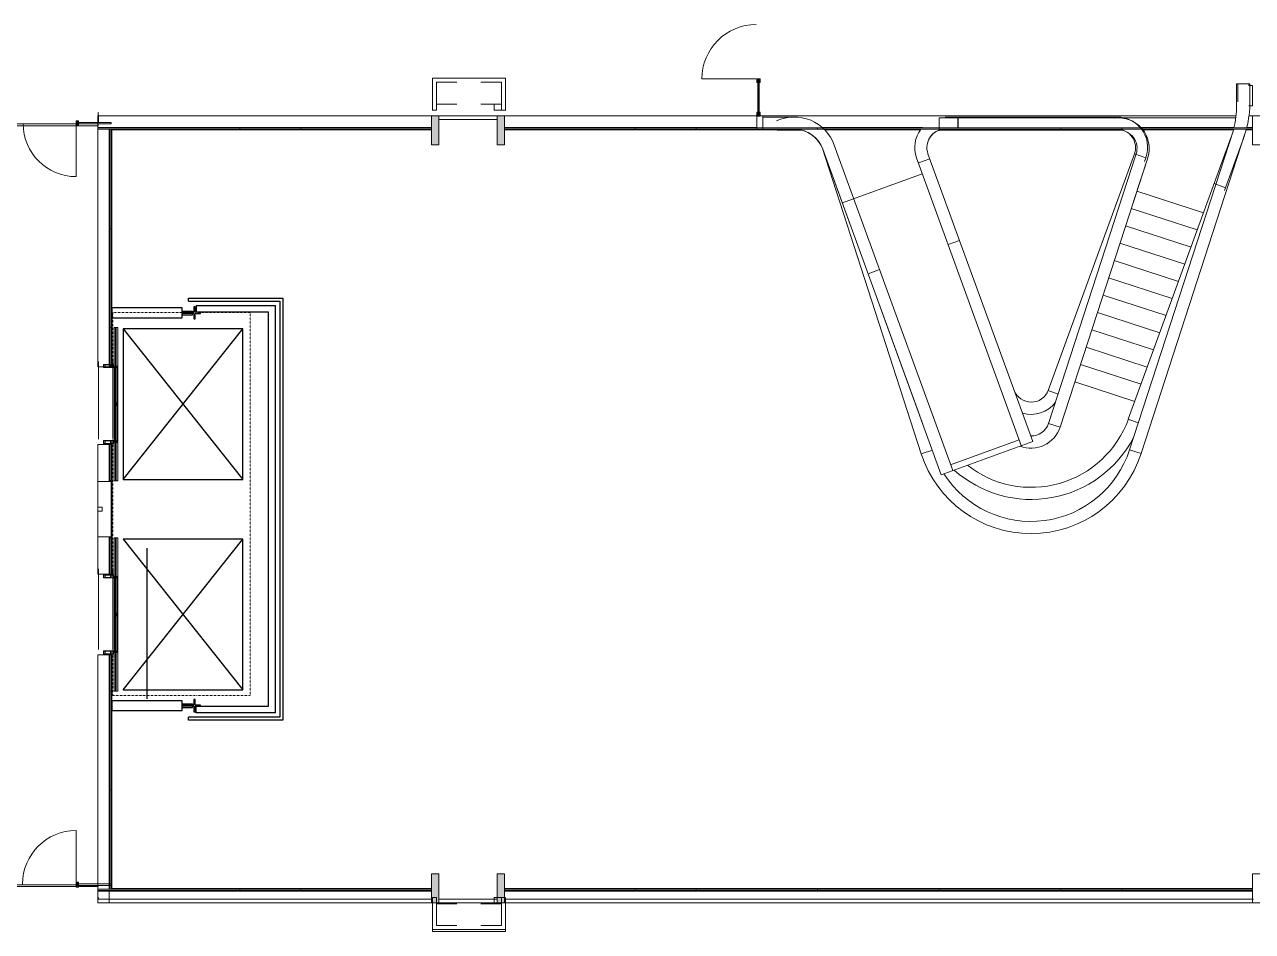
# Model space of a CAD drawing. Header units: millimetres. Extents: x -87 to 119687, y -2887 to 43508.
# Drawn here: x 35458 to 55650, y 14807 to 29721 of the extents above; entities that cross this region are included whole.
import ezdxf

# ---------------------------------------------------------------- set-up
doc = ezdxf.new("R2010")
doc.units = ezdxf.units.MM
doc.linetypes.add('Dash', pattern=[6, 3, -3])
doc.layers.add('@_line-plan-doors', color=7, linetype='Continuous')
doc.layers.add('@_line-plan-walls', color=7, linetype='Continuous')

# ---------------------------------------------------------------- blocks, each defined once
blk = doc.blocks.new('@_floor_10')
at = {"layer": '@_line-plan-doors', "lineweight": 13, "extrusion": (0, 0, -1)}
for points in [[(-47555, 28771), (-47555, 28826), (-47500, 28826), (-47500, 28771)], [(-36343, 28059), (-36345, 28061), (-36345, 28137), (-36343, 28139), (-36307, 28139), (-36305, 28137), (-36305, 28061), (-36307, 28059)], [(-36307, 15617), (-36305, 15615), (-36305, 15539), (-36307, 15537), (-36343, 15537), (-36345, 15539), (-36345, 15615), (-36343, 15617)]]:
    blk.add_hatch(color=256, dxfattribs=at).paths.add_polyline_path(points, flags=0)
at = {"layer": '@_line-plan-walls'}
blk.add_hatch(color=256, dxfattribs=at).paths.add_polyline_path([(47555, 28221), (47555, 28276), (47500, 28276), (47500, 28221)], flags=0)
at = {"layer": '@_line-plan-walls', "lineweight": 9, "extrusion": (0, 0, -1)}
for points in [[(-42270, 27745), (-42270, 28220), (-42150, 28220), (-42150, 27745)], [(-43350, 27745), (-43350, 28220), (-43230, 28220), (-43230, 27745)], [(-42150, 15755), (-42150, 15280), (-42270, 15280), (-42270, 15755)], [(-43230, 15755), (-43230, 15280), (-43350, 15280), (-43350, 15755)]]:
    blk.add_hatch(color=256, dxfattribs=at).paths.add_polyline_path(points, flags=0)
at = {"layer": '@_line-plan-doors', "lineweight": 13}
for p, q in [((47491, 28826), (46595, 28826)), ((36305, 28137), (36305, 27220))]:
    blk.add_line(p, q, dxfattribs=at)
at = {"layer": '@_line-plan-doors', "lineweight": 13, "extrusion": (0, 0, -1)}
for p, q in [((47555, 28826), (47500, 28826)), ((47500, 28826), (47500, 28771)), ((47500, 28771), (47555, 28771)), ((47555, 28771), (47555, 28826)), ((36343, 28139), (36307, 28139)), ((36345, 28061), (36345, 28137)), ((36307, 28059), (36343, 28059)), ((36305, 16467), (36305, 15539)), ((36343, 15617), (36307, 15617)), ((36345, 15539), (36345, 15615)), ((36307, 15537), (36343, 15537))]:
    blk.add_line(p, q, dxfattribs=at)
at = {"layer": '@_line-plan-doors', "lineweight": 13}
for centre, radius, start, end in [((47491, 28826), 896, 90, 180), ((36305, 28090), 870, 180, 270), ((36305, 15587), 880, 90, 180)]:
    blk.add_arc(centre, radius, start, end, dxfattribs=at)
at = {"layer": '@_line-plan-doors', "lineweight": 13, "extrusion": (0, 0, -1)}
for centre, start, end in [((-36307, 28137), 0, 90), ((-36343, 28137), 90, 180), ((-36307, 28061), 270, 0), ((-36343, 28061), 180, 270), ((-36307, 15615), 0, 90), ((-36343, 15615), 90, 180), ((-36307, 15539), 270, 0), ((-36343, 15539), 180, 270)]:
    blk.add_arc(centre, 2, start, end, dxfattribs=at)
at = {"layer": '@_line-plan-walls', "lineweight": 18}
for p, q in [((43365, 28838), (42165, 28838)), ((42165, 28838), (42165, 28313)), ((42230, 28313), (42230, 28773)), ((42230, 28773), (42567, 28773)), ((42962, 28773), (43300, 28773)), ((43300, 28773), (43300, 28313)), ((43365, 28313), (43365, 28838)), ((42165, 28313), (42230, 28313)), ((43300, 28313), (43365, 28313)), ((42165, 15363), (42165, 14838)), ((42230, 15363), (42165, 15363)), ((42230, 14903), (42230, 15363)), ((43365, 15363), (43300, 15363)), ((43300, 15363), (43300, 14903)), ((43365, 14838), (43365, 15363)), ((42165, 14838), (43365, 14838)), ((42567, 14903), (42230, 14903)), ((43300, 14903), (42962, 14903))]:
    blk.add_line(p, q, dxfattribs=at)
at = {"layer": '@_line-plan-walls'}
for p, q in [((47515, 28771), (47515, 28276)), ((47540, 28276), (47540, 28771)), ((47555, 28276), (47500, 28276)), ((47500, 28276), (47500, 28221)), ((47555, 28221), (47555, 28276)), ((47500, 28221), (47555, 28221)), ((36892, 25060), (36892, 24900)), ((38052, 25060), (36892, 25060)), ((38052, 24900), (38052, 25060)), ((38155, 25220), (39705, 25220)), ((38155, 25170), (38155, 25220)), ((38155, 25170), (39655, 25170)), ((38242, 25080), (38242, 24990)), ((38262, 25080), (38242, 25080)), ((38262, 24990), (38262, 25080)), ((38282, 25100), (39582, 25100)), ((38282, 25100), (38282, 24990)), ((39582, 18400), (39582, 25100)), ((39655, 25170), (39655, 18330)), ((39705, 25220), (39705, 18280)), ((36892, 24900), (38052, 24900)), ((38052, 25010), (38222, 25010)), ((38242, 24990), (38052, 24990)), ((38242, 24970), (38052, 24970)), ((38052, 24950), (38222, 24950)), ((38152, 24990), (38152, 24970)), ((38222, 25010), (38222, 24990)), ((38222, 24950), (38222, 24970)), ((38242, 24970), (38242, 24880)), ((38242, 24880), (38262, 24880)), ((39472, 24990), (38262, 24990)), ((38262, 24880), (38262, 24970)), ((38262, 24970), (38352, 24970)), ((38352, 24970), (38352, 24990)), ((39472, 18510), (39472, 24990)), ((37079, 24720), (37079, 22240)), ((39045, 24720), (37079, 24720)), ((37079, 22240), (39045, 24720)), ((37079, 24720), (39045, 22240)), ((39045, 22240), (39045, 24720)), ((37079, 22240), (39045, 22240)), ((39045, 21260), (37079, 21260)), ((37079, 18780), (39045, 21260)), ((37079, 21260), (39045, 18780)), ((39045, 18780), (39045, 21260)), ((37470, 21110), (37470, 18630)), ((37079, 18780), (39045, 18780)), ((36892, 18600), (36892, 18440)), ((38052, 18600), (36892, 18600)), ((38052, 18440), (38052, 18600)), ((38242, 18620), (38242, 18530)), ((38262, 18620), (38242, 18620)), ((38262, 18530), (38262, 18620)), ((36892, 18440), (38052, 18440)), ((38052, 18550), (38222, 18550)), ((38242, 18530), (38052, 18530)), ((38242, 18510), (38052, 18510)), ((38052, 18490), (38222, 18490)), ((38152, 18530), (38152, 18510)), ((38222, 18550), (38222, 18530)), ((38222, 18490), (38222, 18510)), ((38242, 18510), (38242, 18420)), ((38242, 18420), (38262, 18420)), ((38352, 18530), (38262, 18530)), ((38262, 18420), (38262, 18510)), ((38262, 18510), (39472, 18510)), ((38282, 18400), (38282, 18510)), ((39582, 18400), (38282, 18400)), ((38352, 18510), (38352, 18530)), ((38155, 18280), (38155, 18330)), ((39655, 18330), (38155, 18330)), ((39705, 18280), (38155, 18280))]:
    blk.add_line(p, q, dxfattribs=at)
at = {"layer": '@_line-plan-walls', "lineweight": 5}
for p, q in [((55590, 28749), (55390, 28749)), ((55390, 28749), (55390, 28387)), ((55609, 28747), (55409, 28747)), ((55409, 28747), (55409, 28448)), ((55590, 28719), (55590, 28749)), ((55650, 28719), (55590, 28719)), ((55609, 28448), (55609, 28747)), ((55650, 28387), (55650, 28719)), ((55590, 28387), (55650, 28387)), ((47600, 28221), (47500, 28221)), ((47500, 28221), (47500, 28001)), ((47600, 28001), (47600, 28221)), ((48115, 28201), (47600, 28201)), ((50498, 28187), (53452, 28187)), ((50498, 28022), (50498, 28187)), ((50810, 28201), (50596, 28201)), ((50807, 28200), (53427, 28200)), ((50807, 28022), (50807, 28200)), ((50810, 28022), (50810, 28201)), ((55375, 28186), (53538, 28187)), ((47500, 28001), (47600, 28001)), ((48228, 27987), (47833, 27987)), ((50498, 27987), (50498, 28000)), ((53452, 27987), (50498, 27987)), ((53609, 23230), (55299, 27874)), ((53629, 22730), (55336, 27984)), ((55526, 27923), (53819, 22668)), ((50202, 22664), (48573, 27699)), ((48585, 27672), (50533, 22318)), ((48585, 27671), (48816, 27036)), ((50721, 22387), (48773, 27740)), ((55487, 27805), (55191, 26992)), ((50126, 27530), (51849, 22797)), ((50157, 27446), (50345, 27514)), ((52037, 22866), (50314, 27598)), ((52292, 23705), (53709, 27598)), ((52297, 23163), (53737, 27594)), ((53927, 27532), (52488, 23101)), ((53693, 26812), (53928, 27532)), ((53709, 27598), (53897, 27529)), ((53897, 27529), (53876, 27471)), ((48906, 26791), (50221, 27269)), ((55019, 27105), (55207, 27036)), ((55019, 27105), (55207, 27036)), ((50181, 23287), (48816, 27036)), ((54845, 26626), (53749, 26983)), ((54743, 26344), (53656, 26697)), ((54640, 26062), (53563, 26412)), ((50834, 26170), (50646, 26102)), ((54537, 25780), (53471, 26127)), ((49519, 25691), (49331, 25623)), ((54435, 25498), (53378, 25842)), ((54332, 25216), (53285, 25556)), ((54229, 24934), (53193, 25271)), ((54127, 24652), (53100, 24986)), ((54024, 24370), (53007, 24700)), ((53921, 24088), (52914, 24415)), ((53819, 23805), (52822, 24130)), ((53716, 23523), (52729, 23844)), ((52454, 23645), (52292, 23705)), ((53772, 23171), (53609, 23230)), ((50226, 23162), (50207, 23215)), ((52488, 23101), (52297, 23163)), ((50533, 22318), (52037, 22866)), ((51815, 22891), (50687, 22481)), ((50386, 22724), (50202, 22664)), ((50202, 22664), (50386, 22723)), ((53629, 22730), (53819, 22668))]:
    blk.add_line(p, q, dxfattribs=at)
at = {"layer": '@_line-plan-walls', "lineweight": 9}
for p, q in [((36670, 28112), (36670, 28277)), ((36675, 28277), (36670, 28277)), ((42165, 28313), (42165, 28308)), ((42167, 28308), (42167, 28313)), ((42230, 28413), (42567, 28413)), ((42962, 28413), (43300, 28413)), ((43183, 28413), (43183, 28313)), ((43183, 28313), (43300, 28313)), ((43353, 28313), (43353, 28308)), ((43365, 28308), (43365, 28313)), ((36305, 28086), (34565, 28086)), ((36884, 28112), (36345, 28112)), ((36345, 28087), (36884, 28087)), ((36675, 28086), (36345, 28086)), ((36660, 28024), (36660, 28220)), ((36660, 28220), (47500, 28220)), ((36670, 28057), (36670, 28087)), ((36672, 28112), (36672, 28238)), ((36672, 28238), (36675, 28238)), ((36884, 28087), (36884, 28112)), ((42270, 28160), (43230, 28160)), ((47600, 28220), (55379, 28220)), ((55593, 28220), (62340, 28220)), ((33965, 28057), (36670, 28057)), ((36660, 28031), (42150, 28031)), ((42150, 28022), (36660, 28022)), ((36660, 28022), (36660, 28000)), ((36660, 28000), (42150, 28000)), ((36660, 24093), (36660, 27999)), ((36849, 24133), (36849, 27999)), ((36849, 27988), (36858, 27988)), ((36858, 28000), (36858, 24093)), ((36880, 28000), (36880, 24085)), ((36880, 27988), (42150, 27988)), ((36892, 24133), (36892, 28000)), ((39000, 28000), (39000, 28022)), ((40000, 28000), (40000, 28022)), ((43350, 28031), (47500, 28031)), ((55650, 28022), (43350, 28022)), ((43350, 28000), (55650, 28000)), ((48221, 27988), (43350, 27988)), ((45500, 28000), (45500, 28022)), ((46500, 28022), (46500, 28000)), ((48500, 28000), (48500, 28022)), ((48571, 28031), (50222, 28031)), ((50189, 27988), (48616, 27988)), ((50500, 28000), (50500, 28022)), ((52500, 28022), (52500, 28000)), ((53500, 28000), (53500, 28022)), ((53813, 28031), (55346, 28031)), ((55335, 27988), (53850, 27988)), ((55650, 27988), (55545, 27988)), ((55557, 28031), (55650, 28031)), ((36880, 26363), (36858, 26363)), ((36858, 24740), (36880, 24740)), ((36929, 24740), (36992, 24740)), ((36929, 24129), (36929, 24740)), ((36952, 24105), (36952, 24740)), ((36965, 24105), (36965, 24740)), ((36992, 22220), (36992, 24740)), ((36757, 24093), (36660, 24093)), ((36675, 22905), (36675, 24181)), ((36757, 24129), (36757, 24085)), ((36758, 24085), (36758, 24129)), ((36778, 24093), (36758, 24093)), ((36925, 24133), (36761, 24133)), ((36761, 24132), (36925, 24132)), ((36875, 24082), (36761, 24082)), ((36761, 24080), (36875, 24080)), ((36778, 24126), (36778, 24088)), ((36783, 24093), (36783, 24121)), ((36880, 24093), (36783, 24093)), ((36872, 24132), (36784, 24132)), ((36784, 24082), (36872, 24082)), ((36789, 24127), (36867, 24127)), ((36867, 24087), (36789, 24087)), ((36849, 24093), (36849, 24127)), ((36873, 24121), (36873, 24093)), ((36875, 24132), (36875, 24133)), ((36878, 24088), (36878, 24126)), ((36881, 24094), (36878, 24094)), ((36878, 24094), (36878, 24085)), ((36881, 24123), (36881, 24088)), ((36881, 24085), (36881, 24094)), ((36884, 24088), (36884, 24123)), ((36892, 24093), (36884, 24093)), ((36925, 24082), (36884, 24082)), ((36884, 24080), (36925, 24080)), ((36902, 24129), (36887, 24129)), ((36887, 24126), (36902, 24126)), ((36922, 24085), (36887, 24085)), ((36892, 24129), (36892, 24132)), ((36892, 24093), (36892, 24126)), ((36902, 24126), (36902, 24129)), ((36907, 24173), (36907, 24181)), ((36907, 22968), (36907, 24168)), ((36928, 24102), (36925, 24102)), ((36925, 24102), (36925, 24088)), ((36928, 24129), (36928, 24085)), ((36929, 22876), (36929, 24085)), ((36930, 24085), (36930, 24129)), ((36976, 24105), (36935, 24105)), ((36935, 24105), (36935, 24104)), ((36935, 24104), (36939, 24104)), ((36935, 24100), (36935, 23485)), ((36935, 24084), (36939, 24084)), ((36937, 23485), (36937, 24100)), ((36939, 24102), (36952, 24102)), ((36942, 24101), (36940, 24099)), ((36940, 24099), (36940, 23487)), ((36949, 24101), (36942, 24101)), ((36951, 24099), (36949, 24101)), ((36951, 23487), (36951, 24099)), ((36952, 24102), (36952, 24084)), ((36952, 24084), (36977, 24084)), ((36953, 24085), (36953, 24099)), ((36976, 24085), (36953, 24085)), ((36955, 24101), (36968, 24101)), ((36965, 24085), (36965, 24101)), ((36968, 24104), (36976, 24104)), ((36968, 24102), (36968, 24104)), ((36968, 24101), (36968, 24102)), ((36977, 24103), (36977, 24086)), ((36977, 23501), (36977, 24084)), ((36978, 24086), (36978, 24103)), ((36939, 23501), (36935, 23501)), ((36935, 23475), (36935, 22860)), ((36935, 23459), (36939, 23459)), ((36937, 23459), (36937, 23475)), ((36937, 22860), (36937, 23459)), ((36950, 23483), (36939, 23483)), ((36939, 23481), (36950, 23481)), ((36950, 23479), (36939, 23479)), ((36939, 23477), (36950, 23477)), ((36940, 23487), (36942, 23485)), ((36942, 23476), (36940, 23474)), ((36940, 23474), (36940, 22861)), ((36942, 23485), (36949, 23485)), ((36949, 23476), (36942, 23476)), ((36949, 23485), (36951, 23487)), ((36951, 23474), (36949, 23476)), ((36951, 22861), (36951, 23474)), ((36952, 23501), (36952, 23459)), ((36978, 23501), (36952, 23501)), ((36952, 23500), (36978, 23500)), ((36956, 23496), (36952, 23496)), ((36952, 23464), (36956, 23464)), ((36978, 23460), (36952, 23460)), ((36952, 23459), (36978, 23459)), ((36956, 23485), (36956, 23496)), ((36956, 23464), (36956, 23475)), ((36969, 23483), (36958, 23483)), ((36958, 23481), (36969, 23481)), ((36969, 23479), (36958, 23479)), ((36958, 23477), (36969, 23477)), ((36965, 23483), (36965, 23500)), ((36965, 23479), (36965, 23481)), ((36965, 23460), (36965, 23477)), ((36973, 23499), (36971, 23499)), ((36971, 23499), (36971, 23485)), ((36971, 23475), (36971, 23461)), ((36971, 23461), (36973, 23461)), ((36973, 23485), (36973, 23499)), ((36973, 23461), (36973, 23475)), ((36977, 22876), (36977, 23459)), ((36979, 23499), (36979, 23483)), ((36979, 23483), (36980, 23483)), ((36979, 23478), (36979, 23461)), ((36980, 23478), (36979, 23478)), ((36980, 23483), (36980, 23499)), ((36980, 23461), (36980, 23478)), ((36757, 22876), (36757, 22832)), ((36758, 22832), (36758, 22876)), ((36875, 22880), (36761, 22880)), ((36761, 22879), (36875, 22879)), ((36925, 22829), (36761, 22829)), ((36761, 22827), (36925, 22827)), ((36778, 22873), (36778, 22835)), ((36783, 22840), (36783, 22868)), ((36789, 22874), (36867, 22874)), ((36867, 22834), (36789, 22834)), ((36873, 22868), (36873, 22840)), ((36875, 22827), (36875, 22829)), ((36878, 22835), (36878, 22876)), ((36878, 22866), (36881, 22866)), ((36880, 22876), (36880, 22866)), ((36881, 22866), (36881, 22876)), ((36881, 22873), (36881, 22838)), ((36925, 22880), (36884, 22880)), ((36884, 22879), (36925, 22879)), ((36884, 22838), (36884, 22873)), ((36887, 22876), (36922, 22876)), ((36902, 22835), (36887, 22835)), ((36887, 22832), (36902, 22832)), ((36902, 22832), (36902, 22835)), ((36907, 22923), (36907, 22964)), ((36907, 22917), (36907, 22920)), ((36907, 22905), (36907, 22915)), ((36925, 22873), (36925, 22859)), ((36925, 22859), (36928, 22859)), ((36928, 22876), (36928, 22832)), ((36929, 22220), (36929, 22832)), ((36930, 22832), (36930, 22876)), ((36939, 22876), (36935, 22876)), ((36939, 22856), (36935, 22856)), ((36935, 22856), (36935, 22855)), ((36935, 22855), (36976, 22855)), ((36952, 22858), (36939, 22858)), ((36940, 22861), (36942, 22859)), ((36942, 22859), (36949, 22859)), ((36949, 22859), (36951, 22861)), ((36977, 22876), (36952, 22876)), ((36952, 22876), (36952, 22858)), ((36952, 22220), (36952, 22855)), ((36953, 22861), (36953, 22875)), ((36953, 22875), (36976, 22875)), ((36968, 22859), (36955, 22859)), ((36965, 22859), (36965, 22875)), ((36965, 22220), (36965, 22855)), ((36968, 22858), (36968, 22859)), ((36968, 22856), (36968, 22858)), ((36976, 22856), (36968, 22856)), ((36977, 22874), (36977, 22857)), ((36978, 22857), (36978, 22874)), ((36660, 20683), (36660, 22817)), ((36660, 22817), (36892, 22817)), ((36849, 22205), (36849, 22817)), ((36858, 22817), (36858, 22220)), ((36880, 22220), (36880, 22817)), ((36892, 20683), (36892, 22817)), ((36858, 22220), (36880, 22220)), ((36992, 22220), (36929, 22220)), ((36880, 22205), (36660, 22205)), ((36880, 21295), (36880, 22205)), ((36660, 21783), (36735, 21783)), ((36735, 21718), (36660, 21718)), ((36735, 21783), (36735, 21718)), ((36660, 21295), (36880, 21295)), ((36849, 20683), (36849, 21295)), ((36880, 21280), (36858, 21280)), ((36858, 21280), (36858, 20683)), ((36880, 20683), (36880, 21280)), ((36929, 21280), (36992, 21280)), ((36929, 20669), (36929, 21280)), ((36952, 20645), (36952, 21280)), ((36965, 20645), (36965, 21280)), ((36992, 18760), (36992, 21280)), ((36892, 20683), (36660, 20683)), ((36675, 19445), (36675, 20771)), ((36757, 20669), (36757, 20625)), ((36758, 20625), (36758, 20669)), ((36925, 20673), (36761, 20673)), ((36761, 20672), (36925, 20672)), ((36875, 20622), (36761, 20622)), ((36761, 20620), (36875, 20620)), ((36778, 20666), (36778, 20628)), ((36783, 20633), (36783, 20661)), ((36789, 20667), (36867, 20667)), ((36867, 20627), (36789, 20627)), ((36873, 20661), (36873, 20633)), ((36875, 20673), (36875, 20672)), ((36878, 20666), (36878, 20625)), ((36881, 20634), (36878, 20634)), ((36880, 20634), (36880, 20625)), ((36881, 20663), (36881, 20628)), ((36881, 20625), (36881, 20634)), ((36884, 20628), (36884, 20663)), ((36925, 20622), (36884, 20622)), ((36884, 20620), (36925, 20620)), ((36902, 20669), (36887, 20669)), ((36887, 20666), (36902, 20666)), ((36922, 20625), (36887, 20625)), ((36902, 20666), (36902, 20669)), ((36907, 20761), (36907, 20771)), ((36907, 20757), (36907, 20760)), ((36907, 20713), (36907, 20754)), ((36907, 19508), (36907, 20708)), ((36928, 20642), (36925, 20642)), ((36925, 20642), (36925, 20628)), ((36928, 20669), (36928, 20625)), ((36929, 19416), (36929, 20625)), ((36930, 20625), (36930, 20669)), ((36976, 20645), (36935, 20645)), ((36935, 20645), (36935, 20644)), ((36935, 20644), (36939, 20644)), ((36935, 20640), (36935, 20025)), ((36935, 20624), (36939, 20624)), ((36937, 20041), (36937, 20640)), ((36939, 20642), (36952, 20642)), ((36942, 20641), (36940, 20639)), ((36940, 20639), (36940, 20027)), ((36949, 20641), (36942, 20641)), ((36951, 20639), (36949, 20641)), ((36951, 20027), (36951, 20639)), ((36952, 20642), (36952, 20624)), ((36952, 20624), (36977, 20624)), ((36953, 20625), (36953, 20639)), ((36976, 20625), (36953, 20625)), ((36955, 20641), (36968, 20641)), ((36965, 20625), (36965, 20641)), ((36968, 20642), (36968, 20644)), ((36968, 20644), (36976, 20644)), ((36968, 20641), (36968, 20642)), ((36977, 20643), (36977, 20626)), ((36977, 20041), (36977, 20624)), ((36978, 20626), (36978, 20643)), ((36939, 20041), (36935, 20041)), ((36935, 20015), (36935, 19400)), ((36935, 19999), (36939, 19999)), ((36937, 20025), (36937, 20041)), ((36937, 19400), (36937, 20015)), ((36950, 20023), (36939, 20023)), ((36939, 20021), (36950, 20021)), ((36950, 20019), (36939, 20019)), ((36939, 20017), (36950, 20017)), ((36940, 20027), (36942, 20025)), ((36942, 20016), (36940, 20014)), ((36940, 20014), (36940, 19401)), ((36942, 20025), (36949, 20025)), ((36949, 20016), (36942, 20016)), ((36949, 20025), (36951, 20027)), ((36951, 20014), (36949, 20016)), ((36951, 19401), (36951, 20014)), ((36978, 20041), (36952, 20041)), ((36952, 20041), (36952, 19999)), ((36952, 20040), (36978, 20040)), ((36956, 20036), (36952, 20036)), ((36952, 20004), (36956, 20004)), ((36978, 20000), (36952, 20000)), ((36952, 19999), (36978, 19999)), ((36956, 20025), (36956, 20036)), ((36956, 20004), (36956, 20015)), ((36969, 20023), (36958, 20023)), ((36958, 20021), (36969, 20021)), ((36969, 20019), (36958, 20019)), ((36958, 20017), (36969, 20017)), ((36965, 20023), (36965, 20040)), ((36965, 20019), (36965, 20021)), ((36965, 20000), (36965, 20017)), ((36973, 20039), (36971, 20039)), ((36971, 20039), (36971, 20025)), ((36971, 20015), (36971, 20001)), ((36971, 20001), (36973, 20001)), ((36973, 20025), (36973, 20039)), ((36973, 20001), (36973, 20015)), ((36977, 19416), (36977, 19999)), ((36979, 20039), (36979, 20023)), ((36979, 20023), (36980, 20023)), ((36980, 20018), (36979, 20018)), ((36979, 20018), (36979, 20001)), ((36980, 20023), (36980, 20039)), ((36980, 20001), (36980, 20018)), ((36757, 19416), (36757, 19372)), ((36758, 19372), (36758, 19416)), ((36875, 19420), (36761, 19420)), ((36761, 19419), (36875, 19419)), ((36778, 19413), (36778, 19375)), ((36783, 19380), (36783, 19408)), ((36872, 19419), (36784, 19419)), ((36789, 19414), (36867, 19414)), ((36873, 19408), (36873, 19380)), ((36878, 19416), (36878, 19406)), ((36878, 19375), (36878, 19413)), ((36878, 19406), (36881, 19406)), ((36880, 19406), (36880, 19416)), ((36881, 19406), (36881, 19416)), ((36881, 19413), (36881, 19378)), ((36925, 19420), (36884, 19420)), ((36884, 19419), (36925, 19419)), ((36884, 19378), (36884, 19413)), ((36887, 19416), (36922, 19416)), ((36907, 19463), (36907, 19504)), ((36907, 19457), (36907, 19460)), ((36907, 19445), (36907, 19455)), ((36925, 19413), (36925, 19399)), ((36925, 19399), (36928, 19399)), ((36928, 19416), (36928, 19372)), ((36930, 19372), (36930, 19416)), ((36939, 19416), (36935, 19416)), ((36939, 19396), (36935, 19396)), ((36935, 19396), (36935, 19395)), ((36935, 19395), (36976, 19395)), ((36952, 19398), (36939, 19398)), ((36940, 19401), (36942, 19399)), ((36942, 19399), (36949, 19399)), ((36949, 19399), (36951, 19401)), ((36977, 19416), (36952, 19416)), ((36952, 19416), (36952, 19398)), ((36952, 18760), (36952, 19395)), ((36953, 19401), (36953, 19415)), ((36953, 19415), (36976, 19415)), ((36968, 19399), (36955, 19399)), ((36965, 19399), (36965, 19415)), ((36965, 18760), (36965, 19395)), ((36968, 19398), (36968, 19399)), ((36968, 19396), (36968, 19398)), ((36976, 19396), (36968, 19396)), ((36977, 19414), (36977, 19397)), ((36978, 19397), (36978, 19414)), ((36660, 19357), (36892, 19357)), ((36660, 15502), (36660, 19357)), ((36925, 19369), (36761, 19369)), ((36761, 19367), (36925, 19367)), ((36784, 19369), (36872, 19369)), ((36867, 19374), (36789, 19374)), ((36849, 15502), (36849, 19357)), ((36858, 19357), (36858, 15500)), ((36875, 19369), (36875, 19367)), ((36880, 15500), (36880, 19357)), ((36902, 19375), (36887, 19375)), ((36887, 19372), (36902, 19372)), ((36892, 15500), (36892, 19357)), ((36902, 19372), (36902, 19375)), ((36929, 18760), (36929, 19372)), ((36880, 18760), (36858, 18760)), ((36992, 18760), (36929, 18760)), ((36858, 17137), (36880, 17137)), ((34505, 15573), (36305, 15573)), ((36884, 15590), (36345, 15590)), ((36345, 15565), (36884, 15565)), ((36570, 15544), (36570, 15565)), ((36658, 15563), (36570, 15563)), ((36658, 15544), (36658, 15563)), ((36884, 15565), (36884, 15590)), ((33965, 15544), (36305, 15544)), ((36345, 15544), (36675, 15544)), ((42150, 15500), (36660, 15500)), ((36660, 15500), (36660, 15478)), ((36660, 15478), (42150, 15478)), ((36660, 15280), (36660, 15477)), ((42150, 15469), (36660, 15469)), ((36675, 15368), (36675, 15337)), ((36858, 15512), (36849, 15512)), ((36849, 15280), (36849, 15477)), ((42150, 15512), (36880, 15512)), ((36892, 15469), (36892, 15478)), ((39000, 15500), (39000, 15478)), ((40000, 15478), (40000, 15500)), ((42153, 15337), (42153, 15368)), ((42165, 15363), (42165, 15368)), ((43300, 15363), (43183, 15363)), ((43183, 15363), (43183, 15263)), ((43350, 15512), (55650, 15512)), ((55650, 15500), (43350, 15500)), ((43350, 15478), (55650, 15478)), ((55650, 15469), (43350, 15469)), ((43353, 15368), (43353, 15363)), ((45500, 15478), (45500, 15500)), ((46500, 15478), (46500, 15500)), ((48500, 15478), (48500, 15500)), ((50500, 15500), (50500, 15478)), ((52500, 15500), (52500, 15478)), ((53500, 15478), (53500, 15500)), ((62340, 15280), (36660, 15280)), ((36675, 15337), (42165, 15337)), ((42567, 15263), (42230, 15263)), ((43230, 15340), (42270, 15340)), ((43300, 15263), (42962, 15263)), ((43365, 15337), (55665, 15337)), ((42165, 14838), (42165, 14807)), ((42165, 14807), (43365, 14807)), ((43365, 14807), (43365, 14838))]:
    blk.add_line(p, q, dxfattribs=at)
at = {"layer": '@_line-plan-walls', "lineweight": 9, "extrusion": (0, 0, -1)}
for p, q in [((42150, 28220), (42150, 27745)), ((42270, 27745), (42270, 28220)), ((43230, 28220), (43230, 27745)), ((43350, 27745), (43350, 28220)), ((55650, 28220), (55650, 27745)), ((42150, 27745), (42270, 27745)), ((43230, 27745), (43350, 27745)), ((55650, 27745), (55770, 27745)), ((42270, 15755), (42150, 15755)), ((42150, 15755), (42150, 15280)), ((42270, 15280), (42270, 15755)), ((43350, 15755), (43230, 15755)), ((43230, 15755), (43230, 15280)), ((43350, 15280), (43350, 15755)), ((55770, 15755), (55650, 15755)), ((55650, 15755), (55650, 15280))]:
    blk.add_line(p, q, dxfattribs=at)
at = {"layer": '@_line-plan-walls', "linetype": 'Dash', "lineweight": 9}
for p, q in [((36907, 24221), (36907, 24988)), ((36907, 24988), (38257, 24988)), ((38277, 24988), (39167, 24988)), ((39167, 24988), (39167, 18688)), ((36907, 24217), (36907, 24220)), ((36907, 24173), (36907, 24214)), ((36907, 22968), (36907, 24168)), ((36907, 22923), (36907, 22964)), ((36907, 22917), (36907, 22920)), ((36907, 20761), (36907, 22915)), ((36907, 20757), (36907, 20760)), ((36907, 20713), (36907, 20754)), ((36907, 19508), (36907, 20708)), ((36907, 19463), (36907, 19504)), ((36907, 19457), (36907, 19460)), ((36907, 18688), (36907, 19455)), ((38257, 18688), (36907, 18688)), ((39167, 18688), (38277, 18688))]:
    blk.add_line(p, q, dxfattribs=at)
at = {"layer": '@_line-plan-walls', "lineweight": 5}
for centre, radius, start, end in [((53890, 28387), 1500, 345.9278, 0), ((53909, 28448), 1700, 345.486, 0), ((48115, 27501), 700, 20, 114.5916), ((53427, 27700), 500, 340, 98.3662), ((53452, 27687), 500, 342, 98.3662), ((48115, 27501), 500, 20, 88.6737), ((48115, 27500), 500, 20, 77.9573), ((50596, 27701), 500, 143.1642, 200), ((50596, 27701), 300, 91.7603, 200), ((50596, 27700), 300, 106.5819, 166.9514), ((50572, 27687), 300, 90, 118.8381), ((53427, 27700), 300, 340, 89.3259), ((53452, 27687), 300, 342, 90), ((53909, 28448), 1500, 342, 342.624), ((53890, 28387), 1700, 340, 346.851), ((52012, 23811), 300, 200.6071, 339.1427), ((52012, 23811), 500, 253.1357, 322.9474), ((52012, 23811), 1700, 231.8965, 340), ((52012, 23811), 1900, 200, 200.2232), ((52012, 23256), 500, 248.7764, 342), ((52012, 23256), 300, 268.4118, 342), ((52012, 23811), 1900, 228.1925, 332.4364), ((52011, 23255), 500, 301.5044, 303.5513), ((52011, 23255), 500, 328.1761, 329.5326), ((52010, 23249), 1900, 197.9343, 342.205), ((52010, 23249), 1700, 212.5611, 342.2291), ((52011, 23255), 500, 248.802, 251.4099)]:
    blk.add_arc(centre, radius, start, end, dxfattribs=at)
at = {"layer": '@_line-plan-walls', "lineweight": 9}
for centre, radius, start, end in [((36761, 24129), 4.5, 90, 180), ((36761, 24085), 4.5, 180, 270), ((36761, 24129), 3, 90, 180), ((36761, 24085), 3, 180, 270), ((36784, 24126), 6, 90, 180), ((36784, 24088), 6, 180, 270), ((36789, 24121), 6, 90, 180), ((36789, 24093), 6, 180, 270), ((36867, 24121), 6, 0, 90), ((36867, 24093), 6, 270, 0), ((36872, 24126), 6, 0, 90), ((36872, 24088), 6, 270, 0), ((36875, 24085), 4.5, 270, 0), ((36875, 24085), 3, 270, 0), ((36884, 24085), 4.5, 180, 270), ((36887, 24123), 6, 90, 180), ((36887, 24088), 6, 180, 270), ((36884, 24085), 3, 180, 270), ((36887, 24123), 3, 131.8103, 180), ((36887, 24088), 3, 180, 286.4789), ((36922, 24088), 6, 270, 0), ((36922, 24088), 3, 311.8103, 0), ((36925, 24129), 4.5, 0, 90), ((36925, 24129), 3, 0, 90), ((36925, 24085), 4.5, 270, 0), ((36925, 24085), 3, 270, 0), ((36939, 24100), 4, 90, 180), ((36939, 24100), 2, 90, 180), ((36955, 24099), 1.5, 90, 180), ((36976, 24103), 2, 0, 90), ((36976, 24103), 1, 0, 90), ((36976, 24086), 2, 270, 0), ((36976, 24086), 1, 270, 0), ((36939, 23485), 4, 180, 270), ((36939, 23475), 4, 90, 180), ((36939, 23485), 2, 180, 270), ((36939, 23475), 2, 90, 180), ((36950, 23485), 2, 270, 0), ((36950, 23485), 4, 270, 0), ((36950, 23475), 4, 0, 90), ((36950, 23475), 2, 0, 90), ((36958, 23485), 4, 180, 270), ((36958, 23475), 4, 90, 180), ((36958, 23485), 2, 180, 270), ((36958, 23475), 2, 90, 180), ((36969, 23485), 2, 270, 0), ((36969, 23485), 4, 270, 0), ((36969, 23475), 4, 0, 90), ((36969, 23475), 2, 0, 90), ((36978, 23499), 2, 0, 90), ((36978, 23499), 1, 0, 90), ((36978, 23461), 1, 270, 0), ((36978, 23461), 2, 270, 0), ((36761, 22876), 4.5, 90, 180), ((36761, 22832), 4.5, 180, 270), ((36761, 22876), 3, 90, 180), ((36761, 22832), 3, 180, 270), ((36784, 22873), 6, 90, 180), ((36784, 22835), 6, 180, 270), ((36789, 22868), 6, 90, 180), ((36789, 22840), 6, 180, 270), ((36867, 22868), 6, 0, 90), ((36867, 22840), 6, 270, 0), ((36872, 22873), 6, 0, 90), ((36872, 22835), 6, 270, 0), ((36875, 22876), 4.5, 0, 90), ((36875, 22876), 3, 0, 90), ((36884, 22876), 4.5, 90, 180), ((36884, 22876), 3, 90, 180), ((36887, 22873), 6, 90, 180), ((36887, 22838), 6, 180, 270), ((36887, 22873), 3, 131.8103, 180), ((36887, 22838), 3, 180, 286.4789), ((36922, 22873), 3, 0, 114.5916), ((36922, 22873), 6, 0, 90), ((36925, 22876), 4.5, 0, 90), ((36925, 22876), 3, 0, 90), ((36925, 22832), 3, 270, 0), ((36925, 22832), 4.5, 270, 0), ((36939, 22860), 4, 180, 270), ((36939, 22860), 2, 180, 270), ((36955, 22861), 1.5, 180, 270), ((36976, 22874), 2, 0, 90), ((36976, 22874), 1, 0, 90), ((36976, 22857), 2, 270, 0), ((36976, 22857), 1, 270, 0), ((36761, 20669), 4.5, 90, 180), ((36761, 20625), 4.5, 180, 270), ((36761, 20669), 3, 90, 180), ((36761, 20625), 3, 180, 270), ((36784, 20666), 6, 90, 180), ((36784, 20628), 6, 180, 270), ((36789, 20661), 6, 90, 180), ((36789, 20633), 6, 180, 270), ((36867, 20661), 6, 0, 90), ((36867, 20633), 6, 270, 0), ((36872, 20666), 6, 0, 90), ((36872, 20628), 6, 270, 0), ((36875, 20625), 4.5, 270, 0), ((36875, 20625), 3, 270, 0), ((36884, 20625), 4.5, 180, 270), ((36887, 20663), 6, 90, 180), ((36887, 20628), 6, 180, 270), ((36884, 20625), 3, 180, 270), ((36887, 20663), 3, 131.8103, 180), ((36887, 20628), 3, 180, 286.4789), ((36922, 20628), 6, 270, 0), ((36922, 20628), 3, 311.8103, 0), ((36925, 20669), 4.5, 0, 90), ((36925, 20669), 3, 0, 90), ((36925, 20625), 4.5, 270, 0), ((36925, 20625), 3, 270, 0), ((36939, 20640), 4, 90, 180), ((36939, 20640), 2, 90, 180), ((36955, 20639), 1.5, 90, 180), ((36976, 20643), 2, 0, 90), ((36976, 20643), 1, 0, 90), ((36976, 20626), 2, 270, 0), ((36976, 20626), 1, 270, 0), ((36939, 20025), 4, 180, 270), ((36939, 20015), 4, 90, 180), ((36939, 20025), 2, 180, 270), ((36939, 20015), 2, 90, 180), ((36950, 20025), 2, 270, 0), ((36950, 20025), 4, 270, 0), ((36950, 20015), 4, 0, 90), ((36950, 20015), 2, 0, 90), ((36958, 20025), 4, 180, 270), ((36958, 20015), 4, 90, 180), ((36958, 20025), 2, 180, 270), ((36958, 20015), 2, 90, 180), ((36969, 20025), 4, 270, 0), ((36969, 20025), 2, 270, 0), ((36969, 20015), 4, 0, 90), ((36969, 20015), 2, 0, 90), ((36978, 20039), 2, 0, 90), ((36978, 20039), 1, 0, 90), ((36978, 20001), 1, 270, 0), ((36978, 20001), 2, 270, 0), ((36761, 19416), 4.5, 90, 180), ((36761, 19416), 3, 90, 180), ((36784, 19413), 6, 90, 180), ((36789, 19408), 6, 90, 180), ((36867, 19408), 6, 0, 90), ((36872, 19413), 6, 0, 90), ((36875, 19416), 4.5, 0, 90), ((36875, 19416), 3, 0, 90), ((36884, 19416), 4.5, 90, 180), ((36884, 19416), 3, 90, 180), ((36887, 19413), 6, 90, 180), ((36887, 19413), 3, 131.8103, 180), ((36922, 19413), 3, 0, 114.5916), ((36922, 19413), 6, 0, 90), ((36925, 19416), 4.5, 0, 90), ((36925, 19416), 3, 0, 90), ((36939, 19400), 4, 180, 270), ((36939, 19400), 2, 180, 270), ((36955, 19401), 1.5, 180, 270), ((36976, 19414), 2, 0, 90), ((36976, 19414), 1, 0, 90), ((36976, 19397), 2, 270, 0), ((36976, 19397), 1, 270, 0), ((36761, 19372), 4.5, 180, 270), ((36761, 19372), 3, 180, 270), ((36784, 19375), 6, 180, 270), ((36789, 19380), 6, 180, 270), ((36867, 19380), 6, 270, 0), ((36872, 19375), 6, 270, 0), ((36887, 19378), 6, 180, 270), ((36887, 19378), 3, 180, 286.4789), ((36925, 19372), 3, 270, 0), ((36925, 19372), 4.5, 270, 0)]:
    blk.add_arc(centre, radius, start, end, dxfattribs=at)
at = {"layer": '@_line-plan-walls', "lineweight": 5}
for points, knots in [([(53709, 28116), (53703, 28119), (53695, 28124), (53686, 28129), (53684, 28130)], [1.34494936, 1.34494936, 1.34494936, 1.34494936, 1.38678115, 1.40294137, 1.40294137, 1.40294137, 1.40294137]), ([(53795, 28050), (53792, 28053), (53784, 28061), (53775, 28068), (53770, 28073)], [1.12823193, 1.12823193, 1.12823193, 1.12823193, 1.15565096, 1.19640986, 1.19640986, 1.19640986, 1.19640986]), ([(53873, 27957), (53869, 27962), (53865, 27970), (53859, 27977), (53858, 27979)], [0.88450918, 0.88450918, 0.88450918, 0.88450918, 0.92452077, 0.93714692, 0.93714692, 0.93714692, 0.93714692]), ([(53922, 27858), (53920, 27862), (53916, 27873), (53912, 27884), (53909, 27890)], [0.66314447, 0.66314447, 0.66314447, 0.66314447, 0.69339057, 0.73175232, 0.73175232, 0.73175232, 0.73175232]), ([(53949, 27745), (53948, 27750), (53947, 27757), (53946, 27763), (53946, 27764)], [0.43095684, 0.43095684, 0.43095684, 0.43095684, 0.46226038, 0.47013684, 0.47013684, 0.47013684, 0.47013684]), ([(53949, 27630), (53949, 27635), (53951, 27646), (53951, 27657), (53952, 27662)], [0.19995117, 0.19995117, 0.19995117, 0.19995117, 0.23113019, 0.26497093, 0.26497093, 0.26497093, 0.26497093])]:
    blk.add_open_spline(points, degree=3, knots=knots, dxfattribs=at)
blk.add_open_spline([(53928, 27532), (53928, 27535), (53929, 27537), (53930, 27539)], degree=3, dxfattribs=at)

msp = doc.modelspace()

# ---------------------------------------------------------------- block references
msp.add_blockref('@_floor_10', (0, 0))

doc.saveas('drawing.dxf')
